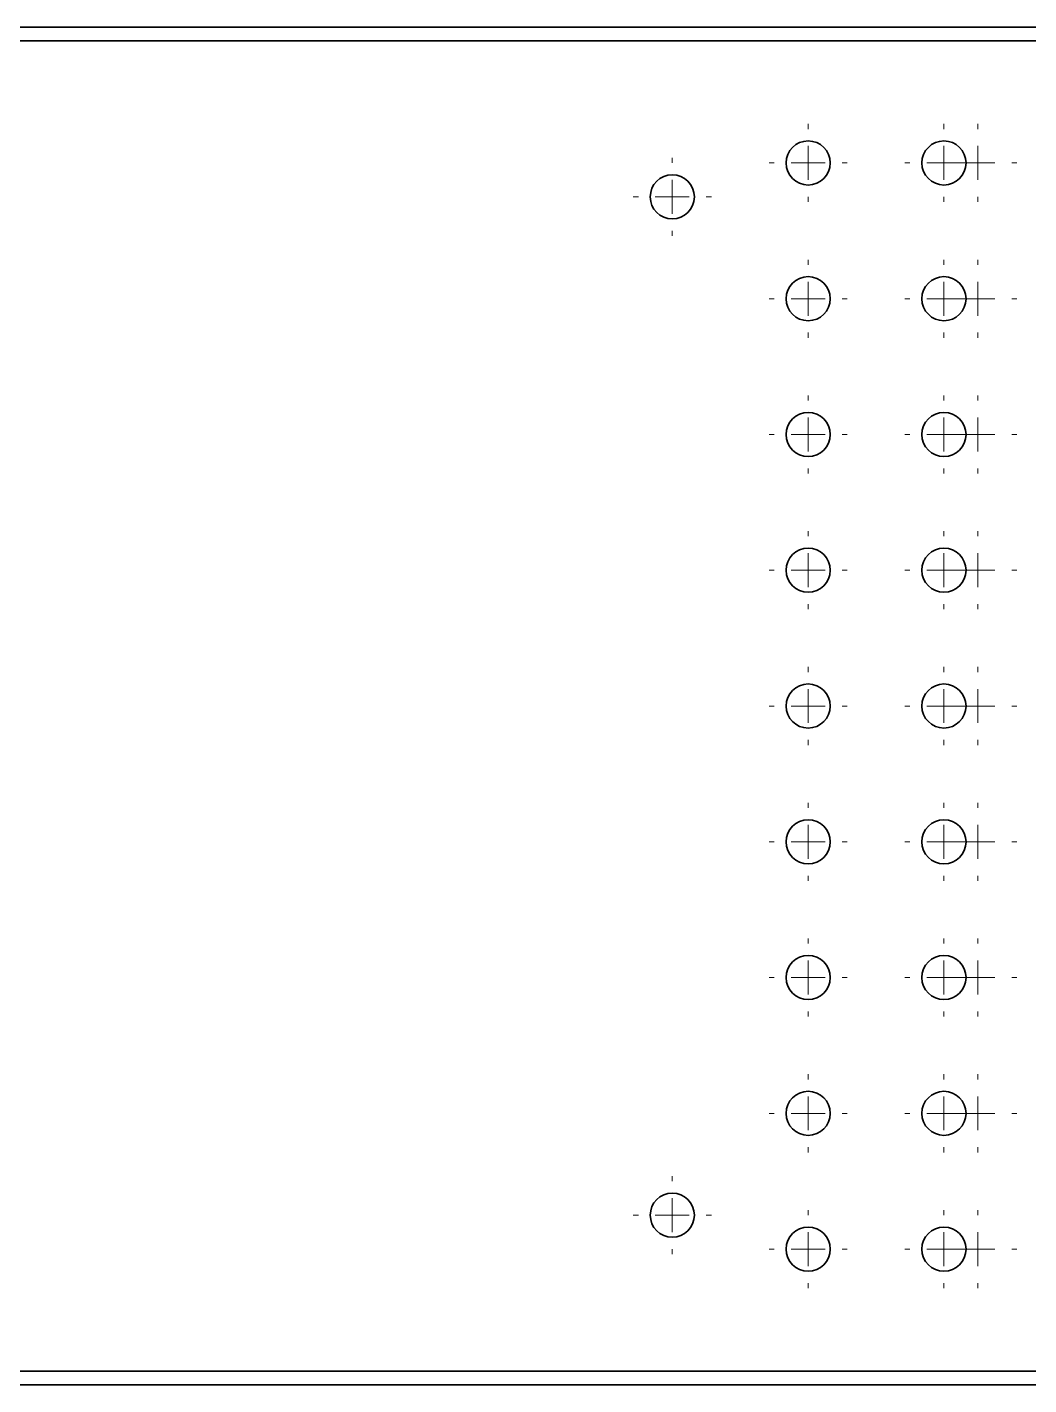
# Model space of a CAD drawing. Header units: millimetres. Extents: x -703 to 1382, y -307 to 590.
# Drawn here: x 703.2 to 850.7, y -307.4 to -107.4 of the extents above; entities that cross this region are included whole.
import ezdxf

# ---------------------------------------------------------------- set-up
doc = ezdxf.new("R2010")
doc.units = ezdxf.units.MM

# ---------------------------------------------------------------- blocks, each defined once
blk = doc.blocks.new('SW_CENTERMARKSYMBOL_123')
at = {"color": 0, "linetype": 'Continuous', "lineweight": 18}
for p, q in [((0, 5), (0, 5.75)), ((0, 0), (0, 2.5)), ((-5, 0), (-5.75, 0)), ((0, 0), (-2.5, 0)), ((0, 0), (0, -2.5)), ((0, 0), (2.5, 0)), ((5, 0), (5.75, 0)), ((0, -5), (0, -5.75))]:
    blk.add_line(p, q, dxfattribs=at)
blk = doc.blocks.new('SW_CENTERMARKSYMBOL_126')
at = {"color": 0, "linetype": 'Continuous', "lineweight": 18}
for p, q in [((0, 5), (0, 5.75)), ((0, 0), (0, 2.5)), ((-5, 0), (-5.75, 0)), ((0, 0), (-2.5, 0)), ((0, 0), (0, -2.5)), ((0, 0), (2.5, 0)), ((5, 0), (5.75, 0)), ((0, -5), (0, -5.75))]:
    blk.add_line(p, q, dxfattribs=at)
blk = doc.blocks.new('SW_CENTERMARKSYMBOL_132')
at = {"color": 0, "linetype": 'Continuous', "lineweight": 18}
for p, q in [((0, 5), (0, 5.75)), ((0, 0), (0, 2.5)), ((-5, 0), (-5.75, 0)), ((0, 0), (-2.5, 0)), ((0, 0), (0, -2.5)), ((0, 0), (2.5, 0)), ((5, 0), (5.75, 0)), ((0, -5), (0, -5.75))]:
    blk.add_line(p, q, dxfattribs=at)
blk = doc.blocks.new('SW_CENTERMARKSYMBOL_136')
at = {"color": 0, "linetype": 'Continuous', "lineweight": 18}
for p, q in [((0, 5), (0, 5.75)), ((0, 0), (0, 2.5)), ((-5, 0), (-5.75, 0)), ((0, 0), (-2.5, 0)), ((0, 0), (0, -2.5)), ((0, 0), (2.5, 0)), ((5, 0), (5.75, 0)), ((0, -5), (0, -5.75))]:
    blk.add_line(p, q, dxfattribs=at)
blk = doc.blocks.new('SW_CENTERMARKSYMBOL_139')
at = {"color": 0, "linetype": 'Continuous', "lineweight": 18}
for p, q in [((0, 5), (0, 5.75)), ((0, 0), (0, 2.5)), ((-5, 0), (-5.75, 0)), ((0, 0), (-2.5, 0)), ((0, 0), (0, -2.5)), ((0, 0), (2.5, 0)), ((5, 0), (5.75, 0)), ((0, -5), (0, -5.75))]:
    blk.add_line(p, q, dxfattribs=at)
blk = doc.blocks.new('SW_CENTERMARKSYMBOL_145')
at = {"color": 0, "linetype": 'Continuous', "lineweight": 18}
for p, q in [((0, 5), (0, 5.75)), ((0, 0), (0, 2.5)), ((-5, 0), (-5.75, 0)), ((0, 0), (-2.5, 0)), ((0, 0), (0, -2.5)), ((0, 0), (2.5, 0)), ((5, 0), (5.75, 0)), ((0, -5), (0, -5.75))]:
    blk.add_line(p, q, dxfattribs=at)
blk = doc.blocks.new('SW_CENTERMARKSYMBOL_149')
at = {"color": 0, "linetype": 'Continuous', "lineweight": 18}
for p, q in [((0, 5), (0, 5.75)), ((0, 0), (0, 2.5)), ((-5, 0), (-5.75, 0)), ((0, 0), (-2.5, 0)), ((0, 0), (0, -2.5)), ((0, 0), (2.5, 0)), ((5, 0), (5.75, 0)), ((0, -5), (0, -5.75))]:
    blk.add_line(p, q, dxfattribs=at)
blk = doc.blocks.new('SW_CENTERMARKSYMBOL_152')
at = {"color": 0, "linetype": 'Continuous', "lineweight": 18}
for p, q in [((0, 5), (0, 5.75)), ((0, 0), (0, 2.5)), ((-5, 0), (-5.75, 0)), ((0, 0), (-2.5, 0)), ((0, 0), (0, -2.5)), ((0, 0), (2.5, 0)), ((5, 0), (5.75, 0)), ((0, -5), (0, -5.75))]:
    blk.add_line(p, q, dxfattribs=at)
blk = doc.blocks.new('SW_CENTERMARKSYMBOL_158')
at = {"color": 0, "linetype": 'Continuous', "lineweight": 18}
for p, q in [((0, 5), (0, 5.75)), ((0, 0), (0, 2.5)), ((-5, 0), (-5.75, 0)), ((0, 0), (-2.5, 0)), ((0, 0), (0, -2.5)), ((0, 0), (2.5, 0)), ((5, 0), (5.75, 0)), ((0, -5), (0, -5.75))]:
    blk.add_line(p, q, dxfattribs=at)
blk = doc.blocks.new('SW_CENTERMARKSYMBOL_162')
at = {"color": 0, "linetype": 'Continuous', "lineweight": 18}
for p, q in [((0, 5), (0, 5.75)), ((0, 0), (0, 2.5)), ((-5, 0), (-5.75, 0)), ((0, 0), (-2.5, 0)), ((0, 0), (0, -2.5)), ((0, 0), (2.5, 0)), ((5, 0), (5.75, 0)), ((0, -5), (0, -5.75))]:
    blk.add_line(p, q, dxfattribs=at)
blk = doc.blocks.new('SW_CENTERMARKSYMBOL_165')
at = {"color": 0, "linetype": 'Continuous', "lineweight": 18}
for p, q in [((0, 5), (0, 5.75)), ((0, 0), (0, 2.5)), ((-5, 0), (-5.75, 0)), ((0, 0), (-2.5, 0)), ((0, 0), (0, -2.5)), ((0, 0), (2.5, 0)), ((5, 0), (5.75, 0)), ((0, -5), (0, -5.75))]:
    blk.add_line(p, q, dxfattribs=at)
blk = doc.blocks.new('SW_CENTERMARKSYMBOL_171')
at = {"color": 0, "linetype": 'Continuous', "lineweight": 18}
for p, q in [((0, 5), (0, 5.75)), ((0, 0), (0, 2.5)), ((-5, 0), (-5.75, 0)), ((0, 0), (-2.5, 0)), ((0, 0), (0, -2.5)), ((0, 0), (2.5, 0)), ((5, 0), (5.75, 0)), ((0, -5), (0, -5.75))]:
    blk.add_line(p, q, dxfattribs=at)
blk = doc.blocks.new('SW_CENTERMARKSYMBOL_175')
at = {"color": 0, "linetype": 'Continuous', "lineweight": 18}
for p, q in [((0, 5), (0, 5.75)), ((0, 0), (0, 2.5)), ((-5, 0), (-5.75, 0)), ((0, 0), (-2.5, 0)), ((0, 0), (0, -2.5)), ((0, 0), (2.5, 0)), ((5, 0), (5.75, 0)), ((0, -5), (0, -5.75))]:
    blk.add_line(p, q, dxfattribs=at)
blk = doc.blocks.new('SW_CENTERMARKSYMBOL_178')
at = {"color": 0, "linetype": 'Continuous', "lineweight": 18}
for p, q in [((0, 5), (0, 5.75)), ((0, 0), (0, 2.5)), ((-5, 0), (-5.75, 0)), ((0, 0), (-2.5, 0)), ((0, 0), (0, -2.5)), ((0, 0), (2.5, 0)), ((5, 0), (5.75, 0)), ((0, -5), (0, -5.75))]:
    blk.add_line(p, q, dxfattribs=at)
blk = doc.blocks.new('SW_CENTERMARKSYMBOL_186')
at = {"color": 0, "linetype": 'Continuous', "lineweight": 18}
for p, q in [((0, 5), (0, 5.75)), ((0, 0), (0, 2.5)), ((-5, 0), (-5.75, 0)), ((0, 0), (-2.5, 0)), ((0, 0), (0, -2.5)), ((0, 0), (2.5, 0)), ((5, 0), (5.75, 0)), ((0, -5), (0, -5.75))]:
    blk.add_line(p, q, dxfattribs=at)
blk = doc.blocks.new('SW_CENTERMARKSYMBOL_192')
at = {"color": 0, "linetype": 'Continuous', "lineweight": 18}
for p, q in [((0, 5), (0, 5.75)), ((0, 0), (0, 2.5)), ((-5, 0), (-5.75, 0)), ((0, 0), (-2.5, 0)), ((0, 0), (0, -2.5)), ((0, 0), (2.5, 0)), ((5, 0), (5.75, 0)), ((0, -5), (0, -5.75))]:
    blk.add_line(p, q, dxfattribs=at)
blk = doc.blocks.new('SW_CENTERMARKSYMBOL_195')
at = {"color": 0, "linetype": 'Continuous', "lineweight": 18}
for p, q in [((0, 5), (0, 5.75)), ((0, 0), (0, 2.5)), ((-5, 0), (-5.75, 0)), ((0, 0), (-2.5, 0)), ((0, 0), (0, -2.5)), ((0, 0), (2.5, 0)), ((5, 0), (5.75, 0)), ((0, -5), (0, -5.75))]:
    blk.add_line(p, q, dxfattribs=at)
blk = doc.blocks.new('SW_CENTERMARKSYMBOL_199')
at = {"color": 0, "linetype": 'Continuous', "lineweight": 18}
for p, q in [((0, 5), (0, 5.75)), ((0, 0), (0, 2.5)), ((-5, 0), (-5.75, 0)), ((0, 0), (-2.5, 0)), ((0, 0), (0, -2.5)), ((0, 0), (2.5, 0)), ((5, 0), (5.75, 0)), ((0, -5), (0, -5.75))]:
    blk.add_line(p, q, dxfattribs=at)
blk = doc.blocks.new('SW_CENTERMARKSYMBOL_205')
at = {"color": 0, "linetype": 'Continuous', "lineweight": 18}
for p, q in [((0, 5), (0, 5.75)), ((0, 0), (0, 2.5)), ((-5, 0), (-5.75, 0)), ((0, 0), (-2.5, 0)), ((0, 0), (0, -2.5)), ((0, 0), (2.5, 0)), ((5, 0), (5.75, 0)), ((0, -5), (0, -5.75))]:
    blk.add_line(p, q, dxfattribs=at)
blk = doc.blocks.new('SW_CENTERMARKSYMBOL_208')
at = {"color": 0, "linetype": 'Continuous', "lineweight": 18}
for p, q in [((0, 5), (0, 5.75)), ((0, 0), (0, 2.5)), ((-5, 0), (-5.75, 0)), ((0, 0), (-2.5, 0)), ((0, 0), (0, -2.5)), ((0, 0), (2.5, 0)), ((5, 0), (5.75, 0)), ((0, -5), (0, -5.75))]:
    blk.add_line(p, q, dxfattribs=at)
blk = doc.blocks.new('SW_CENTERMARKSYMBOL_212')
at = {"color": 0, "linetype": 'Continuous', "lineweight": 18}
for p, q in [((0, 5), (0, 5.75)), ((0, 0), (0, 2.5)), ((-5, 0), (-5.75, 0)), ((0, 0), (-2.5, 0)), ((0, 0), (0, -2.5)), ((0, 0), (2.5, 0)), ((5, 0), (5.75, 0)), ((0, -5), (0, -5.75))]:
    blk.add_line(p, q, dxfattribs=at)
blk = doc.blocks.new('SW_CENTERMARKSYMBOL_218')
at = {"color": 0, "linetype": 'Continuous', "lineweight": 18}
for p, q in [((0, 5), (0, 5.75)), ((0, 0), (0, 2.5)), ((-5, 0), (-5.75, 0)), ((0, 0), (-2.5, 0)), ((0, 0), (0, -2.5)), ((0, 0), (2.5, 0)), ((5, 0), (5.75, 0)), ((0, -5), (0, -5.75))]:
    blk.add_line(p, q, dxfattribs=at)
blk = doc.blocks.new('SW_CENTERMARKSYMBOL_221')
at = {"color": 0, "linetype": 'Continuous', "lineweight": 18}
for p, q in [((0, 5), (0, 5.75)), ((0, 0), (0, 2.5)), ((-5, 0), (-5.75, 0)), ((0, 0), (-2.5, 0)), ((0, 0), (0, -2.5)), ((0, 0), (2.5, 0)), ((5, 0), (5.75, 0)), ((0, -5), (0, -5.75))]:
    blk.add_line(p, q, dxfattribs=at)
blk = doc.blocks.new('SW_CENTERMARKSYMBOL_225')
at = {"color": 0, "linetype": 'Continuous', "lineweight": 18}
for p, q in [((0, 5), (0, 5.75)), ((0, 0), (0, 2.5)), ((-5, 0), (-5.75, 0)), ((0, 0), (-2.5, 0)), ((0, 0), (0, -2.5)), ((0, 0), (2.5, 0)), ((5, 0), (5.75, 0)), ((0, -5), (0, -5.75))]:
    blk.add_line(p, q, dxfattribs=at)
blk = doc.blocks.new('SW_CENTERMARKSYMBOL_231')
at = {"color": 0, "linetype": 'Continuous', "lineweight": 18}
for p, q in [((0, 5), (0, 5.75)), ((0, 0), (0, 2.5)), ((-5, 0), (-5.75, 0)), ((0, 0), (-2.5, 0)), ((0, 0), (0, -2.5)), ((0, 0), (2.5, 0)), ((5, 0), (5.75, 0)), ((0, -5), (0, -5.75))]:
    blk.add_line(p, q, dxfattribs=at)
blk = doc.blocks.new('SW_CENTERMARKSYMBOL_234')
at = {"color": 0, "linetype": 'Continuous', "lineweight": 18}
for p, q in [((0, 5), (0, 5.75)), ((0, 0), (0, 2.5)), ((-5, 0), (-5.75, 0)), ((0, 0), (-2.5, 0)), ((0, 0), (0, -2.5)), ((0, 0), (2.5, 0)), ((5, 0), (5.75, 0)), ((0, -5), (0, -5.75))]:
    blk.add_line(p, q, dxfattribs=at)
blk = doc.blocks.new('SW_CENTERMARKSYMBOL_238')
at = {"color": 0, "linetype": 'Continuous', "lineweight": 18}
for p, q in [((0, 5), (0, 5.75)), ((0, 0), (0, 2.5)), ((-5, 0), (-5.75, 0)), ((0, 0), (-2.5, 0)), ((0, 0), (0, -2.5)), ((0, 0), (2.5, 0)), ((5, 0), (5.75, 0)), ((0, -5), (0, -5.75))]:
    blk.add_line(p, q, dxfattribs=at)
blk = doc.blocks.new('SW_CENTERMARKSYMBOL_242')
at = {"color": 0, "linetype": 'Continuous', "lineweight": 18}
for p, q in [((0, 5), (0, 5.75)), ((0, 0), (0, 2.5)), ((-5, 0), (-5.75, 0)), ((0, 0), (-2.5, 0)), ((0, 0), (0, -2.5)), ((0, 0), (2.5, 0)), ((5, 0), (5.75, 0)), ((0, -5), (0, -5.75))]:
    blk.add_line(p, q, dxfattribs=at)
blk = doc.blocks.new('SW_CENTERMARKSYMBOL_243')
at = {"color": 0, "linetype": 'Continuous', "lineweight": 18}
for p, q in [((0, 5), (0, 5.75)), ((0, 0), (0, 2.5)), ((-5, 0), (-5.75, 0)), ((0, 0), (-2.5, 0)), ((0, 0), (0, -2.5)), ((0, 0), (2.5, 0)), ((5, 0), (5.75, 0)), ((0, -5), (0, -5.75))]:
    blk.add_line(p, q, dxfattribs=at)

msp = doc.modelspace()

# ---------------------------------------------------------------- linework, layer by layer
at = {"color": 7, "linetype": 'Continuous', "lineweight": 35}
for p, q in [((439.22, -107.43), (987.08, -107.43)), ((440.15, -109.43), (986.15, -109.43)), ((986.15, -305.43), (440.15, -305.43)), ((439.22, -307.43), (987.08, -307.43))]:
    msp.add_line(p, q, dxfattribs=at)
for centre in [(818.15, -127.43), (838.15, -127.43), (798.15, -132.43), (818.15, -147.43), (838.15, -147.43), (818.15, -167.43), (838.15, -167.43), (818.15, -187.43), (838.15, -187.43), (818.15, -207.43), (838.15, -207.43), (818.15, -227.43), (838.15, -227.43), (818.15, -247.43), (838.15, -247.43), (818.15, -267.43), (838.15, -267.43), (798.15, -282.43), (818.15, -287.43), (838.15, -287.43)]:
    msp.add_circle(centre, 3.25, dxfattribs=at)

# ---------------------------------------------------------------- block references
at = {"color": 7, "linetype": 'Continuous', "lineweight": 18}
for name, p in [('SW_CENTERMARKSYMBOL_238', (818.15, -127.43)), ('SW_CENTERMARKSYMBOL_126', (838.15, -127.43)), ('SW_CENTERMARKSYMBOL_123', (843.15, -127.43)), ('SW_CENTERMARKSYMBOL_243', (798.15, -132.43)), ('SW_CENTERMARKSYMBOL_132', (818.15, -147.43)), ('SW_CENTERMARKSYMBOL_231', (838.15, -147.43)), ('SW_CENTERMARKSYMBOL_234', (843.15, -147.43)), ('SW_CENTERMARKSYMBOL_225', (818.15, -167.43)), ('SW_CENTERMARKSYMBOL_139', (838.15, -167.43)), ('SW_CENTERMARKSYMBOL_136', (843.15, -167.43)), ('SW_CENTERMARKSYMBOL_145', (818.15, -187.43)), ('SW_CENTERMARKSYMBOL_218', (838.15, -187.43)), ('SW_CENTERMARKSYMBOL_221', (843.15, -187.43)), ('SW_CENTERMARKSYMBOL_212', (818.15, -207.43)), ('SW_CENTERMARKSYMBOL_152', (838.15, -207.43)), ('SW_CENTERMARKSYMBOL_149', (843.15, -207.43)), ('SW_CENTERMARKSYMBOL_158', (818.15, -227.43)), ('SW_CENTERMARKSYMBOL_205', (838.15, -227.43)), ('SW_CENTERMARKSYMBOL_208', (843.15, -227.43)), ('SW_CENTERMARKSYMBOL_199', (818.15, -247.43)), ('SW_CENTERMARKSYMBOL_165', (838.15, -247.43)), ('SW_CENTERMARKSYMBOL_162', (843.15, -247.43)), ('SW_CENTERMARKSYMBOL_171', (818.15, -267.43)), ('SW_CENTERMARKSYMBOL_192', (838.15, -267.43)), ('SW_CENTERMARKSYMBOL_195', (843.15, -267.43)), ('SW_CENTERMARKSYMBOL_242', (798.15, -282.43)), ('SW_CENTERMARKSYMBOL_186', (818.15, -287.43)), ('SW_CENTERMARKSYMBOL_178', (838.15, -287.43)), ('SW_CENTERMARKSYMBOL_175', (843.15, -287.43))]:
    msp.add_blockref(name, p, dxfattribs=at)

doc.saveas('drawing.dxf')
